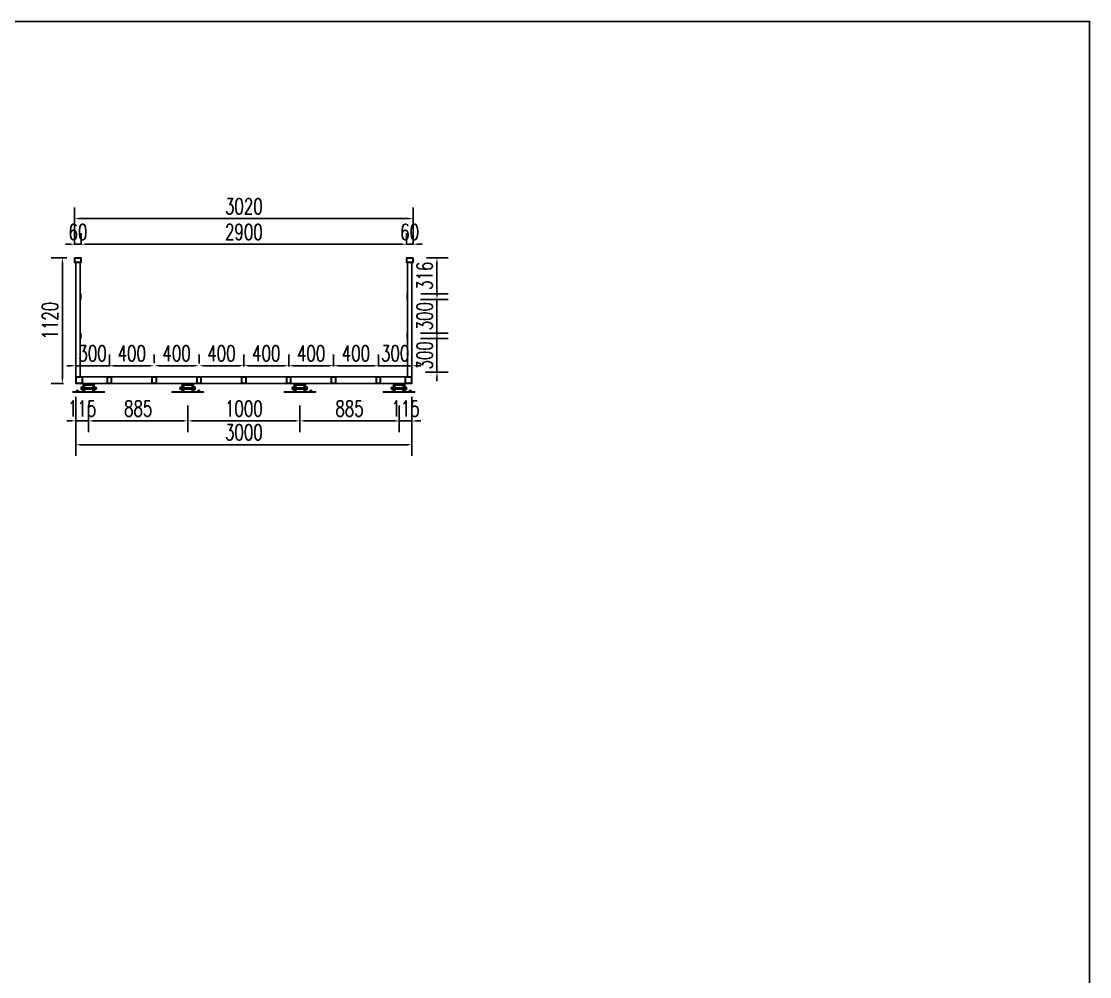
# Model space of a CAD drawing. Header units: millimetres. Extents: x -2018967 to 3675, y -751 to 1571936.
# Drawn here: x -1113619 to -1104089, y 1437737 to 1446259 of the extents above; entities that cross this region are included whole.
import ezdxf

# ---------------------------------------------------------------- set-up
doc = ezdxf.new("R2010")
doc.units = ezdxf.units.MM
doc.header["$LTSCALE"] = 1000
doc.linetypes.add('ACAD_ISO03W100', pattern=[30, 12, -18])
doc.layers.get('0').update_dxf_attribs({"linetype": 'CONTINUOUS'})
doc.layers.get('DEFPOINTS').update_dxf_attribs({"linetype": 'CONTINUOUS'})
doc.layers.add('PKNG-SIGN', color=7, linetype='CONTINUOUS')
doc.layers.add('W-STEEL_FRAME钢架', color=3, linetype='CONTINUOUS')
doc.styles.add('STANDARD_T3', font='simplex.shx', dxfattribs={"width": 0.7, "bigfont": 'gbcbig.shx'})
doc.dimstyles.new('W&&40', dxfattribs={"dimtxt": 140, "dimasz": 40, "dimexe": 100, "dimexo": 120, "dimgap": 40, "dimtad": 1, "dimdec": 0, "dimzin": 0, "dimdsep": 46, "dimtxsty": 'STANDARD_T3', "dimcen": 0.09, "dimclrd": 1, "dimclre": 1, "dimclrt": 7, "dimazin": 2, "dimtfac": 1, "dimtdec": 0, "dimtix": 1, "dimtmove": 2, "dimatfit": 3, "dimfxl": 100, "dimtolj": 1, "dimtzin": 0, "dimarcsym": 0})

# ---------------------------------------------------------------- blocks, each defined once
blk = doc.blocks.new('*D143')
at = {"layer": 'DEFPOINTS', "color": 0, "transparency": 16777216}
for p in [(-1110177.9, 1443779.3), (-1109911.6, 1443779.3), (-1110177.9, 1443479.3)]:
    blk.add_point(p, dxfattribs=at)
at = {"layer": 'W-STEEL_FRAME钢架', "color": 1, "lineweight": -2, "transparency": 16777216}
for p, q in [((-1109911.6, 1443819.3), (-1109911.6, 1443859.3)), ((-1110057.9, 1443779.3), (-1109811.6, 1443779.3)), ((-1109911.6, 1443479.3), (-1109911.6, 1443779.3)), ((-1110057.9, 1443479.3), (-1109811.6, 1443479.3)), ((-1109911.6, 1443439.3), (-1109911.6, 1443399.3))]:
    blk.add_line(p, q, dxfattribs=at)
at = {"layer": 'W-STEEL_FRAME钢架', "color": 1, "transparency": 16777216}
for points in [[(-1109918.3, 1443819.3), (-1109905, 1443819.3), (-1109911.6, 1443779.3)], [(-1109918.3, 1443439.3), (-1109905, 1443439.3), (-1109911.6, 1443479.3)]]:
    blk.add_solid(points, dxfattribs=at)
at = {"layer": 'W-STEEL_FRAME钢架', "color": 7, "transparency": 16777216, "insert": (-1110021.6, 1443629.3), "char_height": 140, "attachment_point": 5, "rotation": 90, "style": 'STANDARD_T3'}
blk.add_mtext('\\A1;300', dxfattribs=at)
blk = doc.blocks.new('*D144')
at = {"layer": 'DEFPOINTS', "color": 0, "transparency": 16777216}
for p in [(-1110125.3, 1444149.3), (-1109911.6, 1444149.3), (-1110175.3, 1443829.3)]:
    blk.add_point(p, dxfattribs=at)
at = {"layer": 'W-STEEL_FRAME钢架', "color": 1, "lineweight": -2, "transparency": 16777216}
for p, q in [((-1110005.3, 1444149.3), (-1109811.6, 1444149.3)), ((-1109911.6, 1443869.3), (-1109911.6, 1444109.3)), ((-1110055.3, 1443829.3), (-1109811.6, 1443829.3))]:
    blk.add_line(p, q, dxfattribs=at)
at = {"layer": 'W-STEEL_FRAME钢架', "color": 1, "transparency": 16777216}
for points in [[(-1109918.3, 1444109.3), (-1109905, 1444109.3), (-1109911.6, 1444149.3)], [(-1109918.3, 1443869.3), (-1109905, 1443869.3), (-1109911.6, 1443829.3)]]:
    blk.add_solid(points, dxfattribs=at)
at = {"layer": 'W-STEEL_FRAME钢架', "color": 7, "transparency": 16777216, "insert": (-1110021.6, 1443989.3), "char_height": 140, "attachment_point": 5, "rotation": 90, "style": 'STANDARD_T3'}
blk.add_mtext('\\A1;316', dxfattribs=at)
blk = doc.blocks.new('*D145')
at = {"layer": 'DEFPOINTS', "color": 0, "transparency": 16777216}
for p in [(-1112834.5, 1443187.5), (-1112834.5, 1443059.3), (-1113134.5, 1443029.3)]:
    blk.add_point(p, dxfattribs=at)
at = {"layer": 'W-STEEL_FRAME钢架', "color": 1, "lineweight": -2, "transparency": 16777216}
for p, q in [((-1113134.5, 1443149.3), (-1113134.5, 1443287.5)), ((-1112834.5, 1443179.3), (-1112834.5, 1443287.5)), ((-1113174.5, 1443187.5), (-1113214.5, 1443187.5)), ((-1113134.5, 1443187.5), (-1112834.5, 1443187.5)), ((-1112794.5, 1443187.5), (-1112754.5, 1443187.5))]:
    blk.add_line(p, q, dxfattribs=at)
at = {"layer": 'W-STEEL_FRAME钢架', "color": 1, "transparency": 16777216}
for points in [[(-1113174.5, 1443194.2), (-1113174.5, 1443180.9), (-1113134.5, 1443187.5)], [(-1112794.5, 1443194.2), (-1112794.5, 1443180.9), (-1112834.5, 1443187.5)]]:
    blk.add_solid(points, dxfattribs=at)
at = {"layer": 'W-STEEL_FRAME钢架', "color": 7, "transparency": 16777216, "insert": (-1112984.5, 1443297.5), "char_height": 140, "attachment_point": 5, "style": 'STANDARD_T3'}
blk.add_mtext('\\A1;300', dxfattribs=at)
blk = doc.blocks.new('*D146')
at = {"layer": 'DEFPOINTS', "color": 0, "transparency": 16777216}
for p in [(-1110177.5, 1443429.3), (-1109911.6, 1443429.3), (-1110134.8, 1443129.3)]:
    blk.add_point(p, dxfattribs=at)
at = {"layer": 'W-STEEL_FRAME钢架', "color": 1, "lineweight": -2, "transparency": 16777216}
for p, q in [((-1109911.6, 1443469.3), (-1109911.6, 1443509.3)), ((-1110057.5, 1443429.3), (-1109811.6, 1443429.3)), ((-1109911.6, 1443129.3), (-1109911.6, 1443429.3)), ((-1110014.8, 1443129.3), (-1109811.6, 1443129.3)), ((-1109911.6, 1443089.3), (-1109911.6, 1443049.3))]:
    blk.add_line(p, q, dxfattribs=at)
at = {"layer": 'W-STEEL_FRAME钢架', "color": 1, "transparency": 16777216}
for points in [[(-1109918.3, 1443469.3), (-1109905, 1443469.3), (-1109911.6, 1443429.3)], [(-1109918.3, 1443089.3), (-1109905, 1443089.3), (-1109911.6, 1443129.3)]]:
    blk.add_solid(points, dxfattribs=at)
at = {"layer": 'W-STEEL_FRAME钢架', "color": 7, "transparency": 16777216, "insert": (-1110021.6, 1443279.3), "char_height": 140, "attachment_point": 5, "rotation": 90, "style": 'STANDARD_T3'}
blk.add_mtext('\\A1;300', dxfattribs=at)
blk = doc.blocks.new('*D147')
at = {"layer": 'DEFPOINTS', "color": 0, "transparency": 16777216}
for p in [(-1113094.6, 1444149.3), (-1113253.3, 1443029.3), (-1113124.5, 1443029.3)]:
    blk.add_point(p, dxfattribs=at)
at = {"layer": 'W-STEEL_FRAME钢架', "color": 1, "lineweight": -2, "transparency": 16777216}
for p, q in [((-1113214.6, 1444149.3), (-1113353.3, 1444149.3)), ((-1113253.3, 1444109.3), (-1113253.3, 1443069.3)), ((-1113244.5, 1443029.3), (-1113353.3, 1443029.3))]:
    blk.add_line(p, q, dxfattribs=at)
at = {"layer": 'W-STEEL_FRAME钢架', "color": 1, "transparency": 16777216}
for points in [[(-1113259.9, 1444109.3), (-1113246.6, 1444109.3), (-1113253.3, 1444149.3)], [(-1113259.9, 1443069.3), (-1113246.6, 1443069.3), (-1113253.3, 1443029.3)]]:
    blk.add_solid(points, dxfattribs=at)
at = {"layer": 'W-STEEL_FRAME钢架', "color": 7, "transparency": 16777216, "insert": (-1113363.3, 1443589.3), "char_height": 140, "attachment_point": 5, "rotation": 90, "style": 'STANDARD_T3'}
blk.add_mtext('\\A1;1120', dxfattribs=at)
blk = doc.blocks.new('*D148')
at = {"layer": 'DEFPOINTS', "color": 0, "transparency": 16777216}
for p in [(-1110184.8, 1444271), (-1113084.5, 1444149.3), (-1110184.8, 1444149.3)]:
    blk.add_point(p, dxfattribs=at)
at = {"layer": 'W-STEEL_FRAME钢架', "color": 1, "lineweight": -2, "transparency": 16777216}
for p, q in [((-1113084.5, 1444269.3), (-1113084.5, 1444371)), ((-1110184.8, 1444269.3), (-1110184.8, 1444371)), ((-1113044.5, 1444271), (-1110224.8, 1444271))]:
    blk.add_line(p, q, dxfattribs=at)
at = {"layer": 'W-STEEL_FRAME钢架', "color": 1, "transparency": 16777216}
for points in [[(-1113044.5, 1444277.6), (-1113044.5, 1444264.3), (-1113084.5, 1444271)], [(-1110224.8, 1444277.6), (-1110224.8, 1444264.3), (-1110184.8, 1444271)]]:
    blk.add_solid(points, dxfattribs=at)
at = {"layer": 'W-STEEL_FRAME钢架', "color": 7, "transparency": 16777216, "insert": (-1111634.6, 1444381), "char_height": 140, "attachment_point": 5, "style": 'STANDARD_T3'}
blk.add_mtext('\\A1;2900', dxfattribs=at)
blk = doc.blocks.new('*D149')
at = {"layer": 'DEFPOINTS', "color": 0, "transparency": 16777216}
for p in [(-1110124.8, 1444499.7), (-1113144.5, 1444149.3), (-1110124.8, 1444149.3)]:
    blk.add_point(p, dxfattribs=at)
at = {"layer": 'W-STEEL_FRAME钢架', "color": 1, "lineweight": -2, "transparency": 16777216}
for p, q in [((-1113144.5, 1444269.3), (-1113144.5, 1444599.7)), ((-1110124.8, 1444269.3), (-1110124.8, 1444599.7)), ((-1113104.5, 1444499.7), (-1110164.8, 1444499.7))]:
    blk.add_line(p, q, dxfattribs=at)
at = {"layer": 'W-STEEL_FRAME钢架', "color": 1, "transparency": 16777216}
for points in [[(-1113104.5, 1444506.3), (-1113104.5, 1444493), (-1113144.5, 1444499.7)], [(-1110164.8, 1444506.3), (-1110164.8, 1444493), (-1110124.8, 1444499.7)]]:
    blk.add_solid(points, dxfattribs=at)
at = {"layer": 'W-STEEL_FRAME钢架', "color": 7, "transparency": 16777216, "insert": (-1111634.6, 1444609.7), "char_height": 140, "attachment_point": 5, "style": 'STANDARD_T3'}
blk.add_mtext('\\A1;3020', dxfattribs=at)
blk = doc.blocks.new('*U142')
for points in [[(-20, 30), (20, 30), (20, -30), (-20, -30)], [(-17, 27), (17, 27), (17, -27), (-17, -27)]]:
    blk.add_lwpolyline(points, close=True)
blk = doc.blocks.new('*U141')
at = {"color": 0, "linetype": 'ByBlock', "lineweight": -2}
for p in [(0, 0), (400, 0), (800, 0)]:
    blk.add_blockref('*U142', p, dxfattribs=at)
at = {"color": 0, "linetype": 'ByBlock', "lineweight": -2, "transparency": 16777216}
for p in [(1200, 0), (1600, 0), (2000, 0), (2400, 0)]:
    blk.add_blockref('*U142', p, dxfattribs=at)
blk = doc.blocks.new('*D150')
at = {"layer": 'DEFPOINTS', "color": 0, "transparency": 16777216}
for p in [(-1113084.5, 1444271), (-1113144.5, 1444149.3), (-1113084.5, 1444149.3)]:
    blk.add_point(p, dxfattribs=at)
at = {"layer": 'W-STEEL_FRAME钢架', "color": 1, "lineweight": -2, "transparency": 16777216}
for p, q in [((-1113144.5, 1444269.3), (-1113144.5, 1444371)), ((-1113084.5, 1444269.3), (-1113084.5, 1444371)), ((-1113184.5, 1444271), (-1113224.5, 1444271)), ((-1113144.5, 1444271), (-1113084.5, 1444271)), ((-1113044.5, 1444271), (-1113004.5, 1444271))]:
    blk.add_line(p, q, dxfattribs=at)
at = {"layer": 'W-STEEL_FRAME钢架', "color": 1, "transparency": 16777216}
for points in [[(-1113184.5, 1444277.6), (-1113184.5, 1444264.3), (-1113144.5, 1444271)], [(-1113044.5, 1444277.6), (-1113044.5, 1444264.3), (-1113084.5, 1444271)]]:
    blk.add_solid(points, dxfattribs=at)
at = {"layer": 'W-STEEL_FRAME钢架', "color": 7, "transparency": 16777216, "insert": (-1113114.5, 1444381), "char_height": 140, "attachment_point": 5, "style": 'STANDARD_T3'}
blk.add_mtext('\\A1;60', dxfattribs=at)
blk = doc.blocks.new('*D151')
at = {"layer": 'DEFPOINTS', "color": 0, "transparency": 16777216}
for p in [(-1113134.5, 1443029.3), (-1110134.5, 1443029.3), (-1110134.5, 1442482.9)]:
    blk.add_point(p, dxfattribs=at)
at = {"layer": 'W-STEEL_FRAME钢架', "color": 1, "lineweight": -2, "transparency": 16777216}
for p, q in [((-1113134.5, 1442909.3), (-1113134.5, 1442382.9)), ((-1110134.5, 1442909.3), (-1110134.5, 1442382.9)), ((-1113094.5, 1442482.9), (-1110174.5, 1442482.9))]:
    blk.add_line(p, q, dxfattribs=at)
at = {"layer": 'W-STEEL_FRAME钢架', "color": 1, "transparency": 16777216}
for points in [[(-1113094.5, 1442489.6), (-1113094.5, 1442476.3), (-1113134.5, 1442482.9)], [(-1110174.5, 1442489.6), (-1110174.5, 1442476.3), (-1110134.5, 1442482.9)]]:
    blk.add_solid(points, dxfattribs=at)
at = {"layer": 'W-STEEL_FRAME钢架', "color": 7, "transparency": 16777216, "insert": (-1111634.5, 1442592.9), "char_height": 140, "attachment_point": 5, "style": 'STANDARD_T3'}
blk.add_mtext('\\A1;3000', dxfattribs=at)
blk = doc.blocks.new('*D152')
at = {"color": 1, "lineweight": -2, "transparency": 16777216}
for p, q in [((-1113019.5, 1442833.3), (-1113019.5, 1442595.4)), ((-1112134.6, 1442831.3), (-1112134.6, 1442595.4)), ((-1112979.5, 1442695.4), (-1112174.6, 1442695.4))]:
    blk.add_line(p, q, dxfattribs=at)
at = {"color": 1, "transparency": 16777216}
for points in [[(-1112979.5, 1442702.1), (-1112979.5, 1442688.8), (-1113019.5, 1442695.4)], [(-1112174.6, 1442702.1), (-1112174.6, 1442688.8), (-1112134.6, 1442695.4)]]:
    blk.add_solid(points, dxfattribs=at)
at = {"layer": 'DEFPOINTS', "color": 0, "transparency": 16777216}
for p in [(-1113019.5, 1442953.3), (-1112134.6, 1442951.3), (-1112134.6, 1442695.4)]:
    blk.add_point(p, dxfattribs=at)
at = {"color": 7, "transparency": 16777216, "insert": (-1112577.1, 1442805.4), "char_height": 140, "attachment_point": 5, "style": 'STANDARD_T3'}
blk.add_mtext('\\A1;885', dxfattribs=at)
blk = doc.blocks.new('*D153')
at = {"color": 1, "lineweight": -2, "transparency": 16777216}
for p, q in [((-1110134.5, 1442909.3), (-1110134.5, 1442594.4)), ((-1110249.5, 1442831.3), (-1110249.5, 1442594.4)), ((-1110289.5, 1442694.4), (-1110329.5, 1442694.4)), ((-1110249.5, 1442694.4), (-1110134.5, 1442694.4)), ((-1110094.5, 1442694.4), (-1110054.5, 1442694.4))]:
    blk.add_line(p, q, dxfattribs=at)
at = {"color": 1, "transparency": 16777216}
for points in [[(-1110289.5, 1442701.1), (-1110289.5, 1442687.7), (-1110249.5, 1442694.4)], [(-1110094.5, 1442701.1), (-1110094.5, 1442687.7), (-1110134.5, 1442694.4)]]:
    blk.add_solid(points, dxfattribs=at)
at = {"layer": 'DEFPOINTS', "color": 0, "transparency": 16777216}
for p in [(-1110134.5, 1443029.3), (-1110249.5, 1442951.3), (-1110134.5, 1442694.4)]:
    blk.add_point(p, dxfattribs=at)
at = {"color": 7, "transparency": 16777216, "insert": (-1110192, 1442804.4), "char_height": 140, "attachment_point": 5, "style": 'STANDARD_T3'}
blk.add_mtext('\\A1;115', dxfattribs=at)
blk = doc.blocks.new('*D154')
at = {"color": 1, "lineweight": -2, "transparency": 16777216}
for p, q in [((-1113134.5, 1442909.3), (-1113134.5, 1442595.4)), ((-1113019.5, 1442833.3), (-1113019.5, 1442595.4)), ((-1113174.5, 1442695.4), (-1113214.5, 1442695.4)), ((-1113019.5, 1442695.4), (-1113134.5, 1442695.4)), ((-1112979.5, 1442695.4), (-1112939.5, 1442695.4))]:
    blk.add_line(p, q, dxfattribs=at)
at = {"color": 1, "transparency": 16777216}
for points in [[(-1113174.5, 1442702.1), (-1113174.5, 1442688.8), (-1113134.5, 1442695.4)], [(-1112979.5, 1442702.1), (-1112979.5, 1442688.8), (-1113019.5, 1442695.4)]]:
    blk.add_solid(points, dxfattribs=at)
at = {"layer": 'DEFPOINTS', "color": 0, "transparency": 16777216}
for p in [(-1113134.5, 1443029.3), (-1113019.5, 1442953.3), (-1113134.5, 1442695.4)]:
    blk.add_point(p, dxfattribs=at)
at = {"color": 7, "transparency": 16777216, "insert": (-1113077, 1442805.4), "char_height": 140, "attachment_point": 5, "style": 'STANDARD_T3'}
blk.add_mtext('\\A1;115', dxfattribs=at)
blk = doc.blocks.new('*D155')
at = {"layer": 'DEFPOINTS', "color": 0, "transparency": 16777216}
for p in [(-1112434.5, 1443187.5), (-1112834.5, 1443059.3), (-1112434.5, 1443089.3)]:
    blk.add_point(p, dxfattribs=at)
at = {"layer": 'W-STEEL_FRAME钢架', "color": 1, "lineweight": -2, "transparency": 16777216}
for p, q in [((-1112834.5, 1443179.3), (-1112834.5, 1443287.5)), ((-1112434.5, 1443209.3), (-1112434.5, 1443287.5)), ((-1112794.5, 1443187.5), (-1112474.5, 1443187.5))]:
    blk.add_line(p, q, dxfattribs=at)
at = {"layer": 'W-STEEL_FRAME钢架', "color": 1, "transparency": 16777216}
for points in [[(-1112794.5, 1443194.2), (-1112794.5, 1443180.9), (-1112834.5, 1443187.5)], [(-1112474.5, 1443194.2), (-1112474.5, 1443180.9), (-1112434.5, 1443187.5)]]:
    blk.add_solid(points, dxfattribs=at)
at = {"layer": 'W-STEEL_FRAME钢架', "color": 7, "transparency": 16777216, "insert": (-1112634.5, 1443297.5), "char_height": 140, "attachment_point": 5, "style": 'STANDARD_T3'}
blk.add_mtext('\\A1;400', dxfattribs=at)
blk = doc.blocks.new('*D156')
at = {"layer": 'DEFPOINTS', "color": 0, "transparency": 16777216}
for p in [(-1112034.5, 1443187.5), (-1112434.5, 1443089.3), (-1112034.5, 1443086.3)]:
    blk.add_point(p, dxfattribs=at)
at = {"layer": 'W-STEEL_FRAME钢架', "color": 1, "lineweight": -2, "transparency": 16777216}
for p, q in [((-1112434.5, 1443209.3), (-1112434.5, 1443287.5)), ((-1112034.5, 1443206.3), (-1112034.5, 1443287.5)), ((-1112394.5, 1443187.5), (-1112074.5, 1443187.5))]:
    blk.add_line(p, q, dxfattribs=at)
at = {"layer": 'W-STEEL_FRAME钢架', "color": 1, "transparency": 16777216}
for points in [[(-1112394.5, 1443194.2), (-1112394.5, 1443180.9), (-1112434.5, 1443187.5)], [(-1112074.5, 1443194.2), (-1112074.5, 1443180.9), (-1112034.5, 1443187.5)]]:
    blk.add_solid(points, dxfattribs=at)
at = {"layer": 'W-STEEL_FRAME钢架', "color": 7, "transparency": 16777216, "insert": (-1112234.5, 1443297.5), "char_height": 140, "attachment_point": 5, "style": 'STANDARD_T3'}
blk.add_mtext('\\A1;400', dxfattribs=at)
blk = doc.blocks.new('*D157')
at = {"layer": 'DEFPOINTS', "color": 0, "transparency": 16777216}
for p in [(-1111634.5, 1443187.5), (-1112034.5, 1443086.3), (-1111634.5, 1443059.3)]:
    blk.add_point(p, dxfattribs=at)
at = {"layer": 'W-STEEL_FRAME钢架', "color": 1, "lineweight": -2, "transparency": 16777216}
for p, q in [((-1112034.5, 1443206.3), (-1112034.5, 1443287.5)), ((-1111634.5, 1443179.3), (-1111634.5, 1443287.5)), ((-1111994.5, 1443187.5), (-1111674.5, 1443187.5))]:
    blk.add_line(p, q, dxfattribs=at)
at = {"layer": 'W-STEEL_FRAME钢架', "color": 1, "transparency": 16777216}
for points in [[(-1111994.5, 1443194.2), (-1111994.5, 1443180.9), (-1112034.5, 1443187.5)], [(-1111674.5, 1443194.2), (-1111674.5, 1443180.9), (-1111634.5, 1443187.5)]]:
    blk.add_solid(points, dxfattribs=at)
at = {"layer": 'W-STEEL_FRAME钢架', "color": 7, "transparency": 16777216, "insert": (-1111834.5, 1443297.5), "char_height": 140, "attachment_point": 5, "style": 'STANDARD_T3'}
blk.add_mtext('\\A1;400', dxfattribs=at)
blk = doc.blocks.new('*D164')
at = {"layer": 'DEFPOINTS', "color": 0, "transparency": 16777216}
for p in [(-1110124.8, 1444271), (-1110184.8, 1444149.3), (-1110124.8, 1444149.3)]:
    blk.add_point(p, dxfattribs=at)
at = {"layer": 'PKNG-SIGN', "color": 1, "lineweight": -2, "transparency": 16777216}
for p, q in [((-1110184.8, 1444269.3), (-1110184.8, 1444371)), ((-1110124.8, 1444269.3), (-1110124.8, 1444371)), ((-1110224.8, 1444271), (-1110264.8, 1444271)), ((-1110184.8, 1444271), (-1110124.8, 1444271)), ((-1110084.8, 1444271), (-1110044.8, 1444271))]:
    blk.add_line(p, q, dxfattribs=at)
at = {"layer": 'PKNG-SIGN', "color": 1, "transparency": 16777216}
for points in [[(-1110224.8, 1444277.6), (-1110224.8, 1444264.3), (-1110184.8, 1444271)], [(-1110084.8, 1444277.6), (-1110084.8, 1444264.3), (-1110124.8, 1444271)]]:
    blk.add_solid(points, dxfattribs=at)
at = {"layer": 'PKNG-SIGN', "color": 7, "transparency": 16777216, "insert": (-1110154.8, 1444381), "char_height": 140, "attachment_point": 5, "style": 'STANDARD_T3'}
blk.add_mtext('\\A1;60', dxfattribs=at)
blk = doc.blocks.new('*D158')
at = {"layer": 'DEFPOINTS', "color": 0, "transparency": 16777216}
for p in [(-1111234.5, 1443187.5), (-1111634.5, 1443059.3), (-1111234.5, 1443059.3)]:
    blk.add_point(p, dxfattribs=at)
at = {"layer": 'W-STEEL_FRAME钢架', "color": 1, "lineweight": -2, "transparency": 16777216}
for p, q in [((-1111634.5, 1443179.3), (-1111634.5, 1443287.5)), ((-1111234.5, 1443179.3), (-1111234.5, 1443287.5)), ((-1111594.5, 1443187.5), (-1111274.5, 1443187.5))]:
    blk.add_line(p, q, dxfattribs=at)
at = {"layer": 'W-STEEL_FRAME钢架', "color": 1, "transparency": 16777216}
for points in [[(-1111594.5, 1443194.2), (-1111594.5, 1443180.9), (-1111634.5, 1443187.5)], [(-1111274.5, 1443194.2), (-1111274.5, 1443180.9), (-1111234.5, 1443187.5)]]:
    blk.add_solid(points, dxfattribs=at)
at = {"layer": 'W-STEEL_FRAME钢架', "color": 7, "transparency": 16777216, "insert": (-1111434.5, 1443297.5), "char_height": 140, "attachment_point": 5, "style": 'STANDARD_T3'}
blk.add_mtext('\\A1;400', dxfattribs=at)
blk = doc.blocks.new('*D159')
at = {"layer": 'DEFPOINTS', "color": 0, "transparency": 16777216}
for p in [(-1110834.5, 1443187.5), (-1111234.5, 1443059.3), (-1110834.5, 1443059.3)]:
    blk.add_point(p, dxfattribs=at)
at = {"layer": 'W-STEEL_FRAME钢架', "color": 1, "lineweight": -2, "transparency": 16777216}
for p, q in [((-1111234.5, 1443179.3), (-1111234.5, 1443287.5)), ((-1110834.5, 1443179.3), (-1110834.5, 1443287.5)), ((-1111194.5, 1443187.5), (-1110874.5, 1443187.5))]:
    blk.add_line(p, q, dxfattribs=at)
at = {"layer": 'W-STEEL_FRAME钢架', "color": 1, "transparency": 16777216}
for points in [[(-1111194.5, 1443194.2), (-1111194.5, 1443180.9), (-1111234.5, 1443187.5)], [(-1110874.5, 1443194.2), (-1110874.5, 1443180.9), (-1110834.5, 1443187.5)]]:
    blk.add_solid(points, dxfattribs=at)
at = {"layer": 'W-STEEL_FRAME钢架', "color": 7, "transparency": 16777216, "insert": (-1111034.5, 1443297.5), "char_height": 140, "attachment_point": 5, "style": 'STANDARD_T3'}
blk.add_mtext('\\A1;400', dxfattribs=at)
blk = doc.blocks.new('*D160')
at = {"layer": 'DEFPOINTS', "color": 0, "transparency": 16777216}
for p in [(-1110434.5, 1443187.5), (-1110834.5, 1443059.3), (-1110434.5, 1443059.3)]:
    blk.add_point(p, dxfattribs=at)
at = {"layer": 'W-STEEL_FRAME钢架', "color": 1, "lineweight": -2, "transparency": 16777216}
for p, q in [((-1110834.5, 1443179.3), (-1110834.5, 1443287.5)), ((-1110434.5, 1443179.3), (-1110434.5, 1443287.5)), ((-1110794.5, 1443187.5), (-1110474.5, 1443187.5))]:
    blk.add_line(p, q, dxfattribs=at)
at = {"layer": 'W-STEEL_FRAME钢架', "color": 1, "transparency": 16777216}
for points in [[(-1110794.5, 1443194.2), (-1110794.5, 1443180.9), (-1110834.5, 1443187.5)], [(-1110474.5, 1443194.2), (-1110474.5, 1443180.9), (-1110434.5, 1443187.5)]]:
    blk.add_solid(points, dxfattribs=at)
at = {"layer": 'W-STEEL_FRAME钢架', "color": 7, "transparency": 16777216, "insert": (-1110634.5, 1443297.5), "char_height": 140, "attachment_point": 5, "style": 'STANDARD_T3'}
blk.add_mtext('\\A1;400', dxfattribs=at)
blk = doc.blocks.new('*D161')
at = {"layer": 'DEFPOINTS', "color": 0, "transparency": 16777216}
for p in [(-1110134.5, 1443187.5), (-1110434.5, 1443059.3), (-1110134.5, 1443029.3)]:
    blk.add_point(p, dxfattribs=at)
at = {"layer": 'W-STEEL_FRAME钢架', "color": 1, "lineweight": -2, "transparency": 16777216}
for p, q in [((-1110434.5, 1443179.3), (-1110434.5, 1443287.5)), ((-1110134.5, 1443149.3), (-1110134.5, 1443287.5)), ((-1110474.5, 1443187.5), (-1110514.5, 1443187.5)), ((-1110434.5, 1443187.5), (-1110134.5, 1443187.5)), ((-1110094.5, 1443187.5), (-1110054.5, 1443187.5))]:
    blk.add_line(p, q, dxfattribs=at)
at = {"layer": 'W-STEEL_FRAME钢架', "color": 1, "transparency": 16777216}
for points in [[(-1110474.5, 1443194.2), (-1110474.5, 1443180.9), (-1110434.5, 1443187.5)], [(-1110094.5, 1443194.2), (-1110094.5, 1443180.9), (-1110134.5, 1443187.5)]]:
    blk.add_solid(points, dxfattribs=at)
at = {"layer": 'W-STEEL_FRAME钢架', "color": 7, "transparency": 16777216, "insert": (-1110284.5, 1443297.5), "char_height": 140, "attachment_point": 5, "style": 'STANDARD_T3'}
blk.add_mtext('\\A1;300', dxfattribs=at)
blk = doc.blocks.new('*D162')
at = {"color": 1, "lineweight": -2, "transparency": 16777216}
for p, q in [((-1112134.6, 1442831.3), (-1112134.6, 1442595.4)), ((-1111134.5, 1442833.3), (-1111134.5, 1442595.4)), ((-1112094.6, 1442695.4), (-1111174.5, 1442695.4))]:
    blk.add_line(p, q, dxfattribs=at)
at = {"color": 1, "transparency": 16777216}
for points in [[(-1112094.6, 1442702.1), (-1112094.6, 1442688.8), (-1112134.6, 1442695.4)], [(-1111174.5, 1442702.1), (-1111174.5, 1442688.8), (-1111134.5, 1442695.4)]]:
    blk.add_solid(points, dxfattribs=at)
at = {"layer": 'DEFPOINTS', "color": 0, "transparency": 16777216}
for p in [(-1112134.6, 1442951.3), (-1111134.5, 1442953.3), (-1111134.5, 1442695.4)]:
    blk.add_point(p, dxfattribs=at)
at = {"color": 7, "transparency": 16777216, "insert": (-1111634.6, 1442805.4), "char_height": 140, "attachment_point": 5, "style": 'STANDARD_T3'}
blk.add_mtext('\\A1;1000', dxfattribs=at)
blk = doc.blocks.new('*D163')
at = {"color": 1, "lineweight": -2, "transparency": 16777216}
for p, q in [((-1111134.5, 1442833.3), (-1111134.5, 1442595.4)), ((-1110249.5, 1442831.3), (-1110249.5, 1442595.4)), ((-1111094.5, 1442695.4), (-1110289.5, 1442695.4))]:
    blk.add_line(p, q, dxfattribs=at)
at = {"color": 1, "transparency": 16777216}
for points in [[(-1111094.5, 1442702.1), (-1111094.5, 1442688.8), (-1111134.5, 1442695.4)], [(-1110289.5, 1442702.1), (-1110289.5, 1442688.8), (-1110249.5, 1442695.4)]]:
    blk.add_solid(points, dxfattribs=at)
at = {"layer": 'DEFPOINTS', "color": 0, "transparency": 16777216}
for p in [(-1111134.5, 1442953.3), (-1110249.5, 1442951.3), (-1110249.5, 1442695.4)]:
    blk.add_point(p, dxfattribs=at)
at = {"color": 7, "transparency": 16777216, "insert": (-1110692, 1442805.4), "char_height": 140, "attachment_point": 5, "style": 'STANDARD_T3'}
blk.add_mtext('\\A1;885', dxfattribs=at)

msp = doc.modelspace()

# ---------------------------------------------------------------- linework, layer by layer
for p, q in [((-1113085.5, 1442992.8), (-1113085.5, 1442978.8)), ((-1113076.5, 1442991.3), (-1113083.5, 1442991.3)), ((-1113083.5, 1442980.3), (-1113076.5, 1442980.3)), ((-1113072.5, 1442989.2), (-1113076.5, 1442985.8)), ((-1113072.5, 1442986.9), (-1113076.5, 1442983.5)), ((-1112964.5, 1443029.3), (-1113074.5, 1443029.3)), ((-1113069.5, 1442964.3), (-1113069.5, 1443024.3)), ((-1113059.5, 1442964.3), (-1113069.5, 1442964.3)), ((-1113059.5, 1443024.3), (-1113059.5, 1442964.3)), ((-1112969.5, 1443024.3), (-1112969.5, 1442964.3)), ((-1112966.5, 1442989.2), (-1112962.5, 1442985.8)), ((-1112966.5, 1442986.9), (-1112962.5, 1442983.5)), ((-1112962.5, 1442991.3), (-1112955.5, 1442991.3)), ((-1112955.5, 1442980.3), (-1112962.5, 1442980.3)), ((-1112191.6, 1442991.3), (-1112198.6, 1442991.3)), ((-1112198.6, 1442980.3), (-1112191.6, 1442980.3)), ((-1112187.6, 1442989.2), (-1112191.6, 1442985.8)), ((-1112187.6, 1442986.9), (-1112191.6, 1442983.5)), ((-1112189.6, 1443029.3), (-1112079.6, 1443029.3)), ((-1112184.6, 1443024.3), (-1112184.6, 1442964.3)), ((-1112094.6, 1443024.3), (-1112094.6, 1442964.3)), ((-1112094.6, 1442964.3), (-1112084.6, 1442964.3)), ((-1112084.6, 1442964.3), (-1112084.6, 1443024.3)), ((-1112081.6, 1442989.2), (-1112077.6, 1442985.8)), ((-1112081.6, 1442986.9), (-1112077.6, 1442983.5)), ((-1112077.6, 1442991.3), (-1112070.6, 1442991.3)), ((-1112070.6, 1442980.3), (-1112077.6, 1442980.3)), ((-1112068.6, 1442992.8), (-1112068.6, 1442978.8)), ((-1111191.5, 1442991.3), (-1111198.5, 1442991.3)), ((-1111198.5, 1442980.3), (-1111191.5, 1442980.3)), ((-1111187.5, 1442989.2), (-1111191.5, 1442985.8)), ((-1111187.5, 1442986.9), (-1111191.5, 1442983.5)), ((-1111189.5, 1443029.3), (-1111079.5, 1443029.3)), ((-1111184.5, 1443024.3), (-1111184.5, 1442964.3)), ((-1111094.5, 1443024.3), (-1111094.5, 1442964.3)), ((-1111094.5, 1442964.3), (-1111084.5, 1442964.3)), ((-1111084.5, 1442964.3), (-1111084.5, 1443024.3)), ((-1111081.5, 1442989.2), (-1111077.5, 1442985.8)), ((-1111081.5, 1442986.9), (-1111077.5, 1442983.5)), ((-1111077.5, 1442991.3), (-1111070.5, 1442991.3)), ((-1111070.5, 1442980.3), (-1111077.5, 1442980.3)), ((-1111068.5, 1442992.8), (-1111068.5, 1442978.8)), ((-1110306.5, 1442991.3), (-1110313.5, 1442991.3)), ((-1110313.5, 1442980.3), (-1110306.5, 1442980.3)), ((-1110302.5, 1442989.2), (-1110306.5, 1442985.8)), ((-1110302.5, 1442986.9), (-1110306.5, 1442983.5)), ((-1110304.5, 1443029.3), (-1110194.5, 1443029.3)), ((-1110299.5, 1443024.3), (-1110299.5, 1442964.3)), ((-1110209.5, 1443024.3), (-1110209.5, 1442964.3)), ((-1110209.5, 1442964.3), (-1110199.5, 1442964.3)), ((-1110199.5, 1442964.3), (-1110199.5, 1443024.3)), ((-1110196.5, 1442989.2), (-1110192.5, 1442985.8)), ((-1110196.5, 1442986.9), (-1110192.5, 1442983.5)), ((-1110192.5, 1442991.3), (-1110185.5, 1442991.3)), ((-1110185.5, 1442980.3), (-1110192.5, 1442980.3)), ((-1110183.5, 1442992.8), (-1110183.5, 1442978.8))]:
    msp.add_line(p, q)
at = {"color": 1}
for p, q in [((-1113069.5, 1442992.3), (-1113059.5, 1442992.3)), ((-1113069.5, 1442978.3), (-1113059.5, 1442978.3)), ((-1112979.5, 1442992.3), (-1112969.5, 1442992.3)), ((-1112969.5, 1442978.3), (-1112979.5, 1442978.3)), ((-1112174.6, 1442992.3), (-1112184.6, 1442992.3)), ((-1112184.6, 1442978.3), (-1112174.6, 1442978.3)), ((-1112084.6, 1442992.3), (-1112094.6, 1442992.3)), ((-1112084.6, 1442978.3), (-1112094.6, 1442978.3)), ((-1111174.5, 1442992.3), (-1111184.5, 1442992.3)), ((-1111184.5, 1442978.3), (-1111174.5, 1442978.3)), ((-1111084.5, 1442992.3), (-1111094.5, 1442992.3)), ((-1111084.5, 1442978.3), (-1111094.5, 1442978.3)), ((-1110289.5, 1442992.3), (-1110299.5, 1442992.3)), ((-1110299.5, 1442978.3), (-1110289.5, 1442978.3)), ((-1110199.5, 1442992.3), (-1110209.5, 1442992.3)), ((-1110199.5, 1442978.3), (-1110209.5, 1442978.3))]:
    msp.add_line(p, q, dxfattribs=at)
at = {"color": 6, "linetype": 'ACAD_ISO03W100'}
for p, q in [((-1113069.5, 1442991.3), (-1112969.5, 1442991.3)), ((-1113069.5, 1442979.3), (-1112969.5, 1442979.3)), ((-1112084.6, 1442991.3), (-1112184.6, 1442991.3)), ((-1112084.6, 1442979.3), (-1112184.6, 1442979.3)), ((-1111084.5, 1442991.3), (-1111184.5, 1442991.3)), ((-1111084.5, 1442979.3), (-1111184.5, 1442979.3)), ((-1110199.5, 1442991.3), (-1110299.5, 1442991.3)), ((-1110199.5, 1442979.3), (-1110299.5, 1442979.3))]:
    msp.add_line(p, q, dxfattribs=at)
at = {"color": 2}
for p, q in [((-1113059.5, 1442985.3), (-1113069.5, 1442985.3)), ((-1112969.5, 1442985.3), (-1112979.5, 1442985.3)), ((-1112184.6, 1442985.3), (-1112174.6, 1442985.3)), ((-1112094.6, 1442985.3), (-1112084.6, 1442985.3)), ((-1111184.5, 1442985.3), (-1111174.5, 1442985.3)), ((-1111094.5, 1442985.3), (-1111084.5, 1442985.3)), ((-1110299.5, 1442985.3), (-1110289.5, 1442985.3)), ((-1110209.5, 1442985.3), (-1110199.5, 1442985.3))]:
    msp.add_line(p, q, dxfattribs=at)
at = {"color": 4}
for p, q in [((-1112950.5, 1442991.8), (-1112953.5, 1442991.8)), ((-1112953.5, 1442985.8), (-1112949.5, 1442985.8)), ((-1112953.5, 1442979.8), (-1112950.5, 1442979.8)), ((-1112200.6, 1442985.8), (-1112204.6, 1442985.8)), ((-1112203.6, 1442991.8), (-1112200.6, 1442991.8)), ((-1112200.6, 1442979.8), (-1112203.6, 1442979.8)), ((-1111200.5, 1442985.8), (-1111204.5, 1442985.8)), ((-1111203.5, 1442991.8), (-1111200.5, 1442991.8)), ((-1111200.5, 1442979.8), (-1111203.5, 1442979.8)), ((-1110315.5, 1442985.8), (-1110319.5, 1442985.8)), ((-1110318.5, 1442991.8), (-1110315.5, 1442991.8)), ((-1110315.5, 1442979.8), (-1110318.5, 1442979.8))]:
    msp.add_line(p, q, dxfattribs=at)
at = {"color": 2}
msp.add_lwpolyline([(-1136962, 1446259.5), (-1104088.7, 1446259.5), (-1104088.7, 1423249.7), (-1136962, 1423249.7)], close=True, dxfattribs=at)
for points in [[(-1113144.5, 1444149.3), (-1113084.5, 1444149.3), (-1113084.5, 1444109.3), (-1113144.5, 1444109.3)], [(-1113141.5, 1444146.3), (-1113087.5, 1444146.3), (-1113087.5, 1444112.3), (-1113141.5, 1444112.3)], [(-1113134.5, 1444109.3), (-1113094.5, 1444109.3), (-1113094.5, 1443089.3), (-1113134.5, 1443089.3)], [(-1110124.8, 1444149.3), (-1110184.8, 1444149.3), (-1110184.8, 1444109.3), (-1110124.8, 1444109.3)], [(-1110127.8, 1444146.3), (-1110181.8, 1444146.3), (-1110181.8, 1444112.3), (-1110127.8, 1444112.3)], [(-1110134.5, 1444109.3), (-1110174.5, 1444109.3), (-1110174.5, 1443089.3), (-1110134.5, 1443089.3)], [(-1113134.5, 1443089.3), (-1113074.5, 1443089.3), (-1113074.5, 1443029.3), (-1113134.5, 1443029.3)], [(-1113131.5, 1443086.3), (-1113077.5, 1443086.3), (-1113077.5, 1443032.3), (-1113131.5, 1443032.3)], [(-1110194.8, 1443089.3), (-1113074.5, 1443089.3), (-1113074.5, 1443029.3), (-1110194.8, 1443029.3)], [(-1110134.5, 1443089.3), (-1110194.5, 1443089.3), (-1110194.5, 1443029.3), (-1110134.5, 1443029.3)], [(-1110137.5, 1443086.3), (-1110191.5, 1443086.3), (-1110191.5, 1443032.3), (-1110137.5, 1443032.3)], [(-1113117.5, 1442971.6), (-1113131.6, 1442957.4), (-1113129.5, 1442955.3), (-1113117.5, 1442967.3), (-1113105.5, 1442955.3), (-1113103.4, 1442957.4)], [(-1113085.5, 1442994.3), (-1113085.5, 1442991.3), (-1113085.5, 1442980.3), (-1113085.5, 1442977.3)], [(-1112953.5, 1442994.3), (-1112953.5, 1442991.3), (-1112953.5, 1442980.3), (-1112953.5, 1442977.3)], [(-1112949.5, 1442990.8), (-1112951.5, 1442992.8), (-1112951.5, 1442978.8), (-1112949.5, 1442980.8)], [(-1112204.6, 1442990.8), (-1112202.6, 1442992.8), (-1112202.6, 1442978.8), (-1112204.6, 1442980.8)], [(-1112200.6, 1442994.3), (-1112200.6, 1442991.3), (-1112200.6, 1442980.3), (-1112200.6, 1442977.3)], [(-1112068.6, 1442994.3), (-1112068.6, 1442991.3), (-1112068.6, 1442980.3), (-1112068.6, 1442977.3)], [(-1112036.7, 1442971.6), (-1112022.5, 1442957.4), (-1112024.6, 1442955.3), (-1112036.7, 1442967.3), (-1112048.7, 1442955.3), (-1112050.8, 1442957.4)], [(-1111204.5, 1442990.8), (-1111202.5, 1442992.8), (-1111202.5, 1442978.8), (-1111204.5, 1442980.8)], [(-1111200.5, 1442994.3), (-1111200.5, 1442991.3), (-1111200.5, 1442980.3), (-1111200.5, 1442977.3)], [(-1111068.5, 1442994.3), (-1111068.5, 1442991.3), (-1111068.5, 1442980.3), (-1111068.5, 1442977.3)], [(-1111036.5, 1442971.6), (-1111022.4, 1442957.4), (-1111024.5, 1442955.3), (-1111036.5, 1442967.3), (-1111048.6, 1442955.3), (-1111050.7, 1442957.4)], [(-1110319.5, 1442990.8), (-1110317.5, 1442992.8), (-1110317.5, 1442978.8), (-1110319.5, 1442980.8)], [(-1110315.5, 1442994.3), (-1110315.5, 1442991.3), (-1110315.5, 1442980.3), (-1110315.5, 1442977.3)], [(-1110183.5, 1442994.3), (-1110183.5, 1442991.3), (-1110183.5, 1442980.3), (-1110183.5, 1442977.3)], [(-1110151.5, 1442971.6), (-1110137.4, 1442957.4), (-1110139.5, 1442955.3), (-1110151.5, 1442967.3), (-1110163.6, 1442955.3), (-1110165.7, 1442957.4)], [(-1113159.5, 1442951.3), (-1112879.5, 1442951.3), (-1112879.5, 1442955.3), (-1113159.5, 1442955.3)], [(-1111994.6, 1442951.3), (-1112274.6, 1442951.3), (-1112274.6, 1442955.3), (-1111994.6, 1442955.3)], [(-1110994.5, 1442951.3), (-1111274.5, 1442951.3), (-1111274.5, 1442955.3), (-1110994.5, 1442955.3)], [(-1110109.5, 1442951.3), (-1110389.5, 1442951.3), (-1110389.5, 1442955.3), (-1110109.5, 1442955.3)]]:
    msp.add_lwpolyline(points, close=True)
for points in [[(-1113083.5, 1442997.3), (-1113076.5, 1442997.3), (-1113076.5, 1442996.3), (-1113072.5, 1442996.3), (-1113072.5, 1442975.3), (-1113076.5, 1442975.3), (-1113076.5, 1442996.3), (-1113076.5, 1442974.3), (-1113083.5, 1442974.3, -0.666667), (-1113083.5, 1442980.3, -0.363636), (-1113083.5, 1442991.3, -0.666667)], [(-1112987, 1442955.3), (-1113052, 1442955.3, -0.414214), (-1113057, 1442960.3), (-1113057, 1443010.3, -0.414214), (-1113052, 1443015.3), (-1112987, 1443015.3, -0.414214), (-1112982, 1443010.3), (-1112982, 1442960.3, -0.414214)], [(-1112955.5, 1442997.3), (-1112962.5, 1442997.3), (-1112962.5, 1442996.3), (-1112966.5, 1442996.3), (-1112966.5, 1442975.3), (-1112962.5, 1442975.3), (-1112962.5, 1442996.3), (-1112962.5, 1442974.3), (-1112955.5, 1442974.3, 0.666667), (-1112955.5, 1442980.3, 0.363636), (-1112955.5, 1442991.3, 0.666667)], [(-1112198.6, 1442997.3), (-1112191.6, 1442997.3), (-1112191.6, 1442996.3), (-1112187.6, 1442996.3), (-1112187.6, 1442975.3), (-1112191.6, 1442975.3), (-1112191.6, 1442996.3), (-1112191.6, 1442974.3), (-1112198.6, 1442974.3, -0.666667), (-1112198.6, 1442980.3, -0.363636), (-1112198.6, 1442991.3, -0.666667)], [(-1112167.1, 1442955.3), (-1112102.1, 1442955.3, 0.414214), (-1112097.1, 1442960.3), (-1112097.1, 1443010.3, 0.414214), (-1112102.1, 1443015.3), (-1112167.1, 1443015.3, 0.414214), (-1112172.1, 1443010.3), (-1112172.1, 1442960.3, 0.414214)], [(-1112070.6, 1442997.3), (-1112077.6, 1442997.3), (-1112077.6, 1442996.3), (-1112081.6, 1442996.3), (-1112081.6, 1442975.3), (-1112077.6, 1442975.3), (-1112077.6, 1442996.3), (-1112077.6, 1442974.3), (-1112070.6, 1442974.3, 0.666667), (-1112070.6, 1442980.3, 0.363636), (-1112070.6, 1442991.3, 0.666667)], [(-1111198.5, 1442997.3), (-1111191.5, 1442997.3), (-1111191.5, 1442996.3), (-1111187.5, 1442996.3), (-1111187.5, 1442975.3), (-1111191.5, 1442975.3), (-1111191.5, 1442996.3), (-1111191.5, 1442974.3), (-1111198.5, 1442974.3, -0.666667), (-1111198.5, 1442980.3, -0.363636), (-1111198.5, 1442991.3, -0.666667)], [(-1111167, 1442955.3), (-1111102, 1442955.3, 0.414214), (-1111097, 1442960.3), (-1111097, 1443010.3, 0.414214), (-1111102, 1443015.3), (-1111167, 1443015.3, 0.414214), (-1111172, 1443010.3), (-1111172, 1442960.3, 0.414214)], [(-1111070.5, 1442997.3), (-1111077.5, 1442997.3), (-1111077.5, 1442996.3), (-1111081.5, 1442996.3), (-1111081.5, 1442975.3), (-1111077.5, 1442975.3), (-1111077.5, 1442996.3), (-1111077.5, 1442974.3), (-1111070.5, 1442974.3, 0.666667), (-1111070.5, 1442980.3, 0.363636), (-1111070.5, 1442991.3, 0.666667)], [(-1110313.5, 1442997.3), (-1110306.5, 1442997.3), (-1110306.5, 1442996.3), (-1110302.5, 1442996.3), (-1110302.5, 1442975.3), (-1110306.5, 1442975.3), (-1110306.5, 1442996.3), (-1110306.5, 1442974.3), (-1110313.5, 1442974.3, -0.666667), (-1110313.5, 1442980.3, -0.363636), (-1110313.5, 1442991.3, -0.666667)], [(-1110282, 1442955.3), (-1110217, 1442955.3, 0.414214), (-1110212, 1442960.3), (-1110212, 1443010.3, 0.414214), (-1110217, 1443015.3), (-1110282, 1443015.3, 0.414214), (-1110287, 1443010.3), (-1110287, 1442960.3, 0.414214)], [(-1110185.5, 1442997.3), (-1110192.5, 1442997.3), (-1110192.5, 1442996.3), (-1110196.5, 1442996.3), (-1110196.5, 1442975.3), (-1110192.5, 1442975.3), (-1110192.5, 1442996.3), (-1110192.5, 1442974.3), (-1110185.5, 1442974.3, 0.666667), (-1110185.5, 1442980.3, 0.363636), (-1110185.5, 1442991.3, 0.666667)]]:
    msp.add_lwpolyline(points, format="xyb", close=True)
for points in [[(-1113072.5, 1442972.3), (-1113072.5, 1443000.3), (-1113069.5, 1443000.3), (-1113069.5, 1442972.3), (-1113072.5, 1442972.3), (-1113072.5, 1442973.3)], [(-1112966.5, 1442972.3), (-1112966.5, 1443000.3), (-1112969.5, 1443000.3), (-1112969.5, 1442972.3), (-1112966.5, 1442972.3), (-1112966.5, 1442973.3)], [(-1112951.5, 1442992.8), (-1112953.5, 1442992.8), (-1112953.5, 1442978.8), (-1112951.5, 1442978.8)], [(-1112202.6, 1442992.8), (-1112200.6, 1442992.8), (-1112200.6, 1442978.8), (-1112202.6, 1442978.8)], [(-1112187.6, 1442972.3), (-1112187.6, 1443000.3), (-1112184.6, 1443000.3), (-1112184.6, 1442972.3), (-1112187.6, 1442972.3), (-1112187.6, 1442973.3)], [(-1112081.6, 1442972.3), (-1112081.6, 1443000.3), (-1112084.6, 1443000.3), (-1112084.6, 1442972.3), (-1112081.6, 1442972.3), (-1112081.6, 1442973.3)], [(-1111202.5, 1442992.8), (-1111200.5, 1442992.8), (-1111200.5, 1442978.8), (-1111202.5, 1442978.8)], [(-1111187.5, 1442972.3), (-1111187.5, 1443000.3), (-1111184.5, 1443000.3), (-1111184.5, 1442972.3), (-1111187.5, 1442972.3), (-1111187.5, 1442973.3)], [(-1111081.5, 1442972.3), (-1111081.5, 1443000.3), (-1111084.5, 1443000.3), (-1111084.5, 1442972.3), (-1111081.5, 1442972.3), (-1111081.5, 1442973.3)], [(-1110317.5, 1442992.8), (-1110315.5, 1442992.8), (-1110315.5, 1442978.8), (-1110317.5, 1442978.8)], [(-1110302.5, 1442972.3), (-1110302.5, 1443000.3), (-1110299.5, 1443000.3), (-1110299.5, 1442972.3), (-1110302.5, 1442972.3), (-1110302.5, 1442973.3)], [(-1110196.5, 1442972.3), (-1110196.5, 1443000.3), (-1110199.5, 1443000.3), (-1110199.5, 1442972.3), (-1110196.5, 1442972.3), (-1110196.5, 1442973.3)]]:
    msp.add_lwpolyline(points)
for points in [[(-1112969.5, 1442964.3), (-1112979.5, 1442964.3), (-1112979.5, 1443024.3, 0.414214), (-1112984.5, 1443029.3)], [(-1112184.6, 1442964.3), (-1112174.6, 1442964.3), (-1112174.6, 1443024.3, -0.414214), (-1112169.6, 1443029.3)], [(-1111184.5, 1442964.3), (-1111174.5, 1442964.3), (-1111174.5, 1443024.3, -0.414214), (-1111169.5, 1443029.3)], [(-1110299.5, 1442964.3), (-1110289.5, 1442964.3), (-1110289.5, 1443024.3, -0.414214), (-1110284.5, 1443029.3)]]:
    msp.add_lwpolyline(points, format="xyb")
for centre, start, end in [((-1113074.5, 1443024.3), 0, 90), ((-1113054.5, 1443024.3), 90, 180), ((-1112964.5, 1443024.3), 90, 180), ((-1112189.6, 1443024.3), 0, 90), ((-1112099.6, 1443024.3), 0, 90), ((-1112079.6, 1443024.3), 90, 180), ((-1111189.5, 1443024.3), 0, 90), ((-1111099.5, 1443024.3), 0, 90), ((-1111079.5, 1443024.3), 90, 180), ((-1110304.5, 1443024.3), 0, 90), ((-1110214.5, 1443024.3), 0, 90), ((-1110194.5, 1443024.3), 90, 180)]:
    msp.add_arc(centre, 5, start, end)
at = {"layer": 'W-STEEL_FRAME钢架'}
for points in [[(-1113094.5, 1443829.3), (-1113089.5, 1443829.3), (-1113089.5, 1443779.3), (-1113094.5, 1443779.3)], [(-1110174.5, 1443829.3), (-1110177.5, 1443829.3), (-1110177.5, 1443779.3), (-1110174.5, 1443779.3)], [(-1113094.5, 1443479.3), (-1113089.5, 1443479.3), (-1113089.5, 1443429.3), (-1113094.5, 1443429.3)], [(-1110174.5, 1443479.3), (-1110177.5, 1443479.3), (-1110177.5, 1443429.3), (-1110174.5, 1443429.3)]]:
    msp.add_lwpolyline(points, close=True, dxfattribs=at)

# ---------------------------------------------------------------- block references
msp.add_blockref('*U141', (-1112834.5, 1443059.3))

# ---------------------------------------------------------------- dimensions: what is measured, and where the dimension line sits
for base, p1, p2, picture, middle in [((-1113134.5, 1442695.4), (-1113019.5, 1442953.3), (-1113134.5, 1443029.3), '*D154', (-1113077, 1442805.4)), ((-1110134.5, 1442694.4), (-1110249.5, 1442951.3), (-1110134.5, 1443029.3), '*D153', (-1110192, 1442804.4)), ((-1112134.6, 1442695.4), (-1113019.5, 1442953.3), (-1112134.6, 1442951.3), '*D152', (-1112577.1, 1442805.4)), ((-1111134.5, 1442695.4), (-1112134.6, 1442951.3), (-1111134.5, 1442953.3), '*D162', (-1111634.6, 1442805.4)), ((-1110249.5, 1442695.4), (-1111134.5, 1442953.3), (-1110249.5, 1442951.3), '*D163', (-1110692, 1442805.4))]:
    dim = msp.add_linear_dim(base=base, p1=p1, p2=p2, dimstyle='W&&40')
    dim.commit()
    dim.dimension.update_dxf_attribs({"geometry": picture, "text_midpoint": middle})
at = {"layer": 'PKNG-SIGN', "color": 1}
dim = msp.add_linear_dim(base=(-1110124.8, 1444271), p1=(-1110184.8, 1444149.3), p2=(-1110124.8, 1444149.3), dimstyle='W&&40', dxfattribs=at)
dim.commit()
dim.dimension.update_dxf_attribs({"geometry": '*D164', "text_midpoint": (-1110154.8, 1444381)})
at = {"layer": 'W-STEEL_FRAME钢架'}
for base, p1, p2, picture, middle in [((-1110124.8, 1444499.7), (-1113144.5, 1444149.3), (-1110124.8, 1444149.3), '*D149', (-1111634.6, 1444609.7)), ((-1113084.5, 1444271), (-1113144.5, 1444149.3), (-1113084.5, 1444149.3), '*D150', (-1113114.5, 1444381)), ((-1110184.8, 1444271), (-1113084.5, 1444149.3), (-1110184.8, 1444149.3), '*D148', (-1111634.6, 1444381)), ((-1112834.5, 1443187.5), (-1113134.5, 1443029.3), (-1112834.5, 1443059.3), '*D145', (-1112984.5, 1443297.5)), ((-1111234.5, 1443187.5), (-1111634.5, 1443059.3), (-1111234.5, 1443059.3), '*D158', (-1111434.5, 1443297.5)), ((-1110834.5, 1443187.5), (-1111234.5, 1443059.3), (-1110834.5, 1443059.3), '*D159', (-1111034.5, 1443297.5)), ((-1110434.5, 1443187.5), (-1110834.5, 1443059.3), (-1110434.5, 1443059.3), '*D160', (-1110634.5, 1443297.5)), ((-1110134.5, 1443187.5), (-1110434.5, 1443059.3), (-1110134.5, 1443029.3), '*D161', (-1110284.5, 1443297.5)), ((-1110134.5, 1442482.9), (-1113134.5, 1443029.3), (-1110134.5, 1443029.3), '*D151', (-1111634.5, 1442592.9))]:
    dim = msp.add_linear_dim(base=base, p1=p1, p2=p2, dimstyle='W&&40', dxfattribs=at)
    dim.commit()
    dim.dimension.update_dxf_attribs({"geometry": picture, "text_midpoint": middle})
for base, p1, p2, picture, middle in [((-1113253.3, 1443029.3), (-1113094.6, 1444149.3), (-1113124.5, 1443029.3), '*D147', (-1113363.3, 1443589.3)), ((-1109911.6, 1443779.3), (-1110177.9, 1443479.3), (-1110177.9, 1443779.3), '*D143', (-1110021.6, 1443629.3)), ((-1109911.6, 1443429.3), (-1110134.8, 1443129.3), (-1110177.5, 1443429.3), '*D146', (-1110021.6, 1443279.3))]:
    dim = msp.add_linear_dim(base=base, p1=p1, p2=p2, angle=90, dimstyle='W&&40', dxfattribs=at)
    dim.commit()
    dim.dimension.update_dxf_attribs({"geometry": picture, "text_midpoint": middle})
dim = msp.add_linear_dim(base=(-1109911.6, 1444149.3), p1=(-1110175.3, 1443829.3), p2=(-1110125.3, 1444149.3), angle=90, text='316', dimstyle='W&&40', dxfattribs=at)
dim.commit()
dim.dimension.update_dxf_attribs({"geometry": '*D144', "text_midpoint": (-1110021.6, 1443989.3)})
at = {"layer": 'W-STEEL_FRAME钢架', "color": 1}
for base, p1, p2, picture, middle in [((-1112434.5, 1443187.5), (-1112834.5, 1443059.3), (-1112434.5, 1443089.3), '*D155', (-1112634.5, 1443297.5)), ((-1112034.5, 1443187.5), (-1112434.5, 1443089.3), (-1112034.5, 1443086.3), '*D156', (-1112234.5, 1443297.5)), ((-1111634.5, 1443187.5), (-1112034.5, 1443086.3), (-1111634.5, 1443059.3), '*D157', (-1111834.5, 1443297.5))]:
    dim = msp.add_linear_dim(base=base, p1=p1, p2=p2, dimstyle='W&&40', dxfattribs=at)
    dim.commit()
    dim.dimension.update_dxf_attribs({"geometry": picture, "text_midpoint": middle})

doc.saveas('drawing.dxf')
